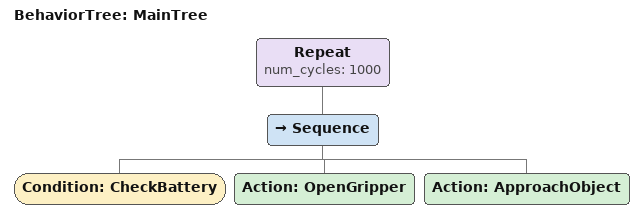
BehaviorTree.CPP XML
<?xml version="1.0"?>
<root main_tree_to_execute="MainTree">
    <BehaviorTree ID="MainTree">
        <Repeat num_cycles="1000">
            <Sequence>
                <Condition ID="CheckBattery"/>
                <Action ID="OpenGripper"/>
                <Action ID="ApproachObject"/>
            </Sequence>
        </Repeat>
    </BehaviorTree>
</root>
